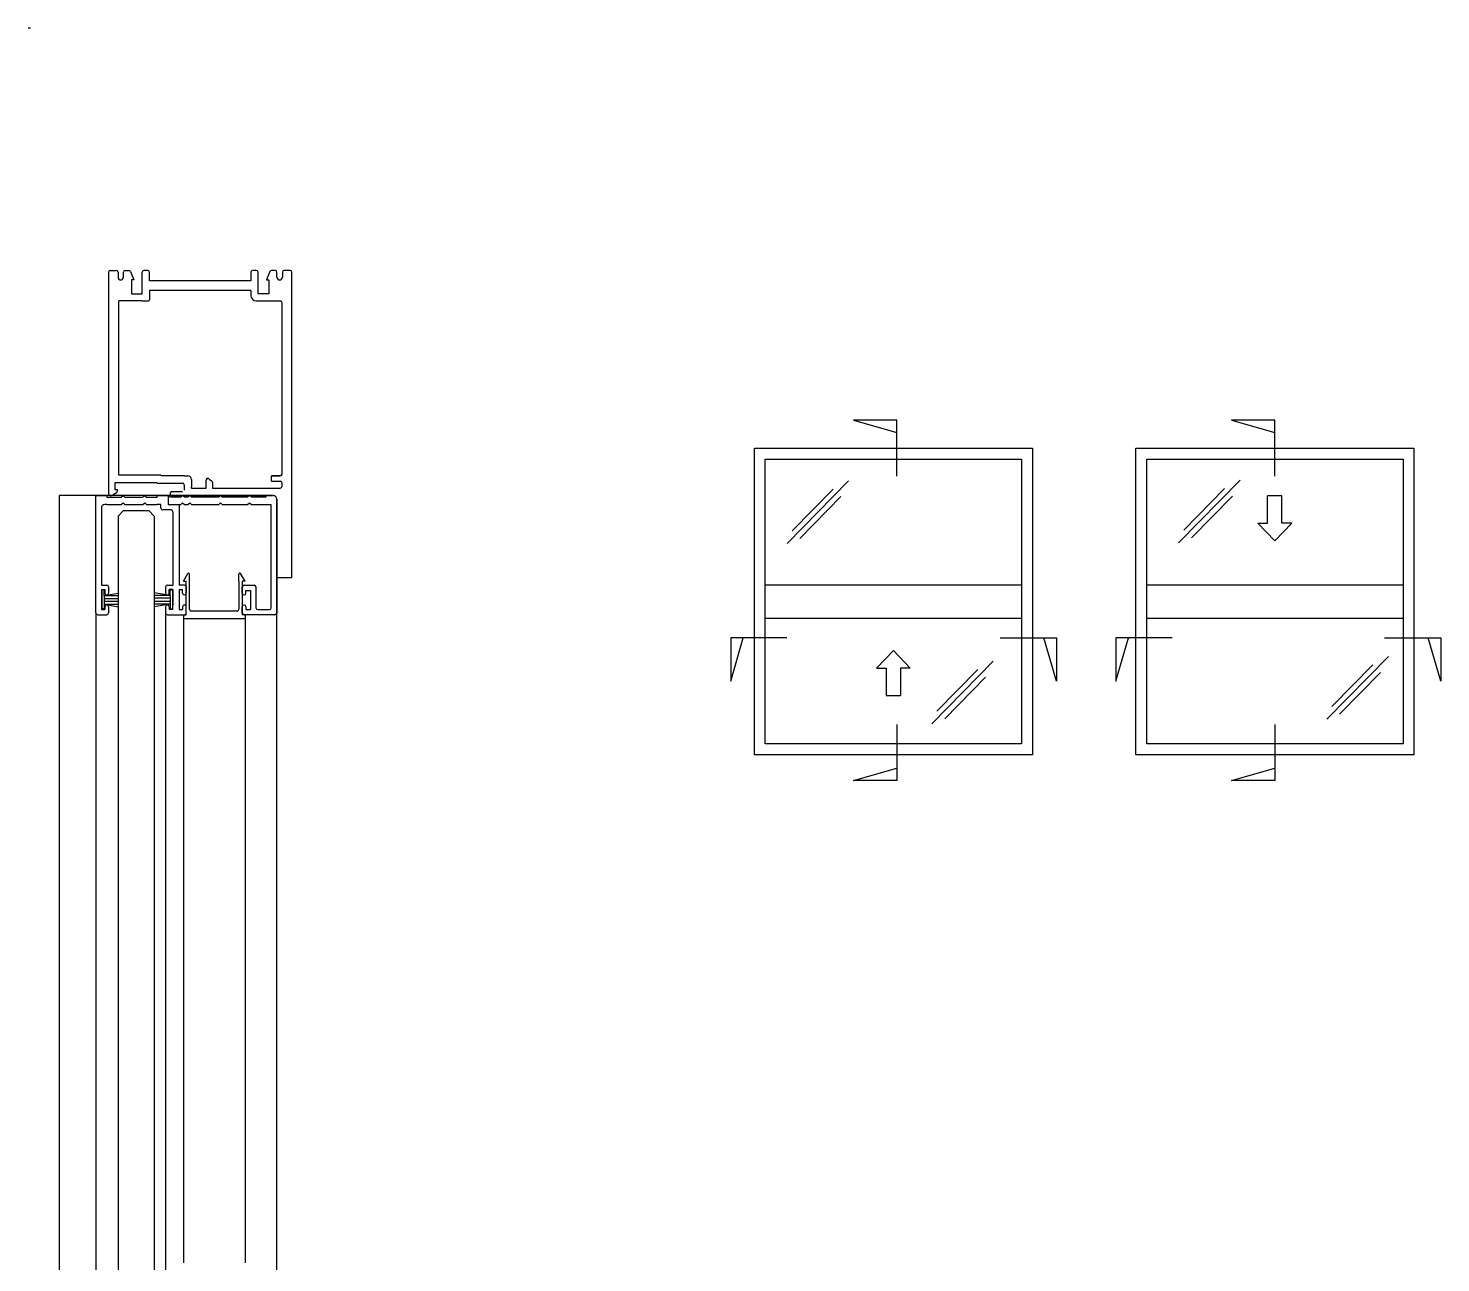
# Model space of a CAD drawing. Header units: millimetres. Extents: x -114 to 831, y -332 to 481.
# Drawn here: x -70.5 to 319.9, y 140.2 to 481.5 of the extents above; entities that cross this region are included whole.
import ezdxf

# ---------------------------------------------------------------- set-up
doc = ezdxf.new("R2010")
doc.units = ezdxf.units.MM
for name, color, linetype in [('frame', 22, 'Continuous'), ('glass', 170, 'Continuous'), ('guides', 94, 'Continuous'), ('layout', 18, 'Continuous'), ('seals', 111, 'Continuous')]:
    doc.layers.add(name, color=color, linetype=linetype)

msp = doc.modelspace()

# ---------------------------------------------------------------- linework, layer by layer
at = {"color": 7}
for p, q in [((-2.85, 352.32), (-62.01, 352.32)), ((-62.01, 352.32), (-62.01, -127.98))]:
    msp.add_line(p, q, dxfattribs=at)
msp.add_line((-1.86, -126.98), (-1.86, 351.33))
at = {"layer": 'frame', "color": 22}
for p, q in [((-48.36, 414.04), (-48.36, 352.82)), ((-47.86, 414.54), (-46.22, 414.54)), ((-45.72, 414.04), (-45.72, 412.65)), ((-44.22, 412.65), (-44.22, 414.04)), ((-43.72, 414.54), (-42.75, 414.54)), ((-42.29, 414.24), (-41.31, 411.93)), ((-39.03, 408.1), (-39.03, 414.04)), ((-37.53, 414.54), (-38.53, 414.54)), ((-37.03, 411.69), (-37.03, 414.04)), ((-8.99, 414.04), (-8.99, 411.69)), ((-7.49, 414.54), (-8.49, 414.54)), ((-6.99, 408.1), (-6.99, 414.04)), ((-3.73, 414.24), (-4.72, 411.93)), ((-2.3, 414.54), (-3.27, 414.54)), ((-1.8, 412.65), (-1.8, 414.04)), ((-0.3, 414.04), (-0.3, 412.65)), ((1.84, 414.54), (0.2, 414.54)), ((2.34, 329.54), (2.34, 414.04)), ((-42.03, 411.93), (-42.03, 408.1)), ((-41.31, 411.93), (-42.03, 411.93)), ((-8.99, 411.69), (-37.03, 411.69)), ((-4.72, 411.93), (-3.99, 411.93)), ((-3.99, 411.93), (-3.99, 408.1)), ((-45.46, 357.96), (-45.46, 406.1)), ((-39.03, 406.1), (-45.46, 406.1)), ((-42.03, 408.1), (-39.03, 408.1)), ((-39.03, 406.1), (-37.33, 406.1)), ((-37.03, 408.99), (-37.03, 406.4)), ((-8.99, 408.99), (-37.03, 408.99)), ((-8.99, 408.99), (-8.99, 407.6)), ((-7.49, 406.1), (-0.86, 406.1)), ((-3.99, 408.1), (-6.99, 408.1)), ((-0.36, 358.24), (-0.36, 405.6)), ((-46.55, 355.93), (-35.05, 355.93)), ((-46.55, 353.87), (-46.55, 355.93)), ((-33.87, 357.96), (-45.46, 357.96)), ((-35.05, 355.93), (-35.05, 355.93)), ((-35.05, 355.93), (-34.9, 355.73)), ((-34.9, 355.73), (-27.9, 355.74)), ((-33.68, 357.74), (-33.87, 357.96)), ((-27.4, 357.74), (-33.68, 357.74)), ((-27.4, 357.74), (-26.4, 357.74)), ((-25.4, 356.74), (-25.4, 354.74)), ((-21.4, 357.01), (-20.9, 357.01)), ((-21.4, 354.34), (-21.4, 356.51)), ((-20.47, 356.76), (-19.95, 356.46)), ((-19.59, 355.86), (-19.59, 354.34)), ((-3.36, 357.54), (-3.36, 356.44)), ((-3.16, 357.74), (-0.86, 357.74)), ((-0.86, 357.74), (-3.16, 357.74)), ((-3.16, 356.24), (-0.86, 356.24)), ((-0.36, 354.84), (-0.36, 355.74)), ((-47.86, 352.32), (-47.52, 352.32)), ((-47.23, 352.41), (-46.07, 353.22)), ((-45.91, 353.87), (-46.55, 353.87)), ((-27.9, 353.32), (-30.9, 353.32)), ((-30.9, 352.32), (-2.86, 352.32)), ((-27.4, 355.24), (-27.4, 353.82)), ((-25.4, 354.34), (-25.4, 354.74)), ((-25.4, 354.34), (-21.4, 354.34)), ((-19.59, 354.34), (-0.86, 354.34)), ((-1.86, 332.54), (-1.86, 351.32)), ((-1.86, 329.54), (-1.86, 332.54)), ((-0.36, 329.54), (-1.86, 329.54)), ((2.34, 329.54), (-0.36, 329.54))]:
    msp.add_line(p, q, dxfattribs=at)
for centre, radius, start, end in [((-47.86, 414.04), 0.5, 90, 180), ((-46.22, 414.04), 0.5, 0, 90), ((-43.72, 414.04), 0.5, 90, 180), ((-42.75, 414.04), 0.5, 23.0721, 90), ((-38.53, 414.04), 0.5, 90, 180), ((-37.53, 414.04), 0.5, 0, 90), ((-8.49, 414.04), 0.5, 90, 180), ((-7.49, 414.04), 0.5, 0, 90), ((-3.27, 414.04), 0.5, 90, 156.9279), ((-2.3, 414.04), 0.5, 0, 90), ((0.2, 414.04), 0.5, 90, 180), ((1.84, 414.04), 0.5, 0, 90), ((-44.97, 412.65), 0.75, 180, 0), ((-1.05, 412.65), 0.75, 180, 0), ((-37.33, 406.4), 0.3, 270, 0), ((-7.49, 407.6), 1.5, 180, 270), ((-0.86, 405.6), 0.5, 0, 90), ((-27.9, 355.24), 0.5, 0.0395, 90.0395), ((-26.4, 356.74), 1, 0, 90), ((-20.9, 356.51), 0.5, 30.7297, 180), ((-20.29, 355.86), 0.7, 0, 60.3649), ((-3.16, 357.54), 0.2, 90, 180), ((-3.16, 356.44), 0.2, 180, 270), ((-0.86, 358.24), 0.5, 270, 0), ((-0.86, 355.74), 0.5, 0, 90), ((-47.86, 352.82), 0.5, 180, 270), ((-47.52, 352.82), 0.5, 270, 304.6075), ((-46.35, 353.63), 0.5, 304.6075, 27.79), ((-30.9, 352.82), 0.5, 90, 270), ((-2.86, 351.32), 1, 0, 90), ((-0.86, 354.84), 0.5, 270, 0)]:
    msp.add_arc(centre, radius, start, end, dxfattribs=at)
at = {"layer": 'glass', "color": 160}
for p, q in [((-44.22, 348.13), (-45.71, 346.63)), ((-44.22, 348.13), (-43.48, 348.13)), ((-43.48, 348.13), (-37.21, 348.13)), ((-37.43, 348.13), (-37.21, 348.13)), ((-35.71, 346.63), (-37.21, 348.13)), ((-45.71, 346.63), (-45.72, 119.3)), ((-35.71, 346.63), (-35.72, 119.3))]:
    msp.add_line(p, q, dxfattribs=at)
at = {"layer": 'guides', "color": 94}
for p, q in [((-51.83, 319.84), (-51.83, 352.34)), ((-51.83, 352.34), (-48.83, 352.34)), ((-48.83, 352.34), (-48.83, 351.84)), ((-48.83, 351.84), (-44.83, 351.84)), ((-44.83, 351.84), (-44.34, 352.33)), ((-44.34, 352.33), (-43.85, 351.83)), ((-43.85, 351.83), (-38.85, 351.83)), ((-38.85, 351.83), (-38.36, 352.32)), ((-38.36, 352.32), (-37.86, 351.82)), ((-37.86, 351.82), (-34.86, 351.82)), ((-34.86, 351.82), (-34.86, 352.32)), ((-34.86, 352.32), (-31.86, 352.32)), ((-31.34, 351.84), (-31.86, 352.32)), ((-31.86, 352.32), (-31.86, 349.82)), ((-31.86, 352.32), (-31.86, 350.32)), ((-28.34, 351.84), (-31.34, 351.84)), ((-27.86, 352.32), (-28.34, 351.84)), ((-27.38, 351.84), (-27.86, 352.32)), ((-26.38, 351.84), (-27.38, 351.84)), ((-25.86, 352.32), (-26.38, 351.84)), ((-25.38, 351.82), (-25.86, 352.32)), ((-17.88, 351.82), (-25.38, 351.82)), ((-17.36, 352.32), (-17.88, 351.82)), ((-16.89, 351.82), (-17.36, 352.32)), ((-9.89, 351.82), (-16.89, 351.82)), ((-9.36, 352.32), (-9.89, 351.82)), ((-8.86, 351.82), (-9.36, 352.32)), ((-4.86, 351.82), (-8.86, 351.82)), ((-2.85, 352.32), (-4.86, 352.32)), ((-4.86, 352.32), (-4.86, 351.82)), ((-50.33, 348.84), (-50.33, 327.53)), ((-48.83, 349.84), (-49.33, 349.84)), ((-48.83, 349.84), (-44.83, 349.84)), ((-44.83, 349.84), (-44.33, 350.32)), ((-44.33, 350.32), (-43.85, 349.83)), ((-43.85, 349.83), (-38.85, 349.83)), ((-38.85, 349.83), (-38.35, 350.31)), ((-38.35, 350.31), (-37.86, 349.82)), ((-37.86, 349.82), (-34.86, 349.82)), ((-33.86, 349.79), (-34.86, 349.82)), ((-33.86, 348.83), (-33.86, 349.79)), ((-31.86, 348.32), (-33.37, 348.33)), ((-31.86, 349.82), (-28.36, 349.82)), ((-31.06, 348.32), (-31.86, 348.32)), ((-30.56, 347.82), (-30.56, 329.32)), ((-28.86, 349.82), (-28.86, 329.32)), ((-28.36, 349.82), (-27.86, 350.32)), ((-27.86, 350.32), (-27.38, 349.82)), ((-27.38, 349.82), (-26.38, 349.82)), ((-26.38, 349.82), (-25.86, 350.32)), ((-25.86, 350.32), (-25.38, 349.82)), ((-25.38, 349.82), (-17.88, 349.82)), ((-17.88, 349.82), (-17.36, 350.32)), ((-17.36, 350.32), (-16.89, 349.82)), ((-16.89, 349.82), (-9.89, 349.82)), ((-9.89, 349.82), (-9.36, 350.32)), ((-9.36, 350.32), (-8.86, 349.82)), ((-8.86, 349.82), (-3.36, 349.82)), ((-3.36, 321.28), (-3.36, 349.82)), ((-1.86, 351.33), (-1.86, 319.82)), ((-1.86, 349.82), (-1.86, 350.32)), ((-30.56, 329.32), (-30.56, 327.53)), ((-28.86, 329.32), (-28.86, 327.52)), ((-27.59, 328.58), (-26.41, 330.71)), ((-27.59, 328.58), (-26.86, 328.58)), ((-26.86, 319.34), (-26.86, 328.58)), ((-25.96, 329.52), (-25.96, 330.6)), ((-25.96, 320.84), (-25.96, 329.52)), ((-12.28, 328.59), (-12.28, 330.6)), ((-12.28, 328.59), (-12.28, 320.84)), ((-10.62, 328.59), (-11.83, 330.72)), ((-10.62, 328.59), (-11.37, 328.59)), ((-11.37, 328.59), (-11.37, 319.34)), ((-50.31, 327.53), (-50.33, 327.53)), ((-50.33, 327.53), (-48.83, 327.53)), ((-50.31, 326.33), (-50.33, 326.33)), ((-50.33, 326.33), (-50.33, 320.79)), ((-50.33, 326.33), (-49.33, 326.33)), ((-49.33, 326.33), (-49.33, 325.33)), ((-48.33, 327.03), (-48.33, 325.33)), ((-48.33, 324.83), (-48.33, 324.83)), ((-32.56, 327.03), (-32.56, 325.33)), ((-32.06, 327.53), (-30.56, 327.53)), ((-31.56, 325.33), (-31.56, 326.33)), ((-30.56, 326.33), (-31.56, 326.33)), ((-30.56, 326.33), (-30.56, 322.04)), ((-27.36, 327.52), (-28.86, 327.52)), ((-28.86, 326.33), (-28.86, 320.82)), ((-28.86, 326.33), (-27.86, 326.33)), ((-27.86, 325.33), (-27.86, 326.33)), ((-26.86, 327.02), (-26.86, 325.33)), ((-11.36, 325.31), (-11.36, 327.01)), ((-10.86, 327.51), (-8.11, 327.51)), ((-10.36, 325.31), (-10.36, 326.06)), ((-10.36, 326.06), (-9.11, 326.06)), ((-9.11, 326.06), (-9.11, 320.78)), ((-7.61, 327.01), (-7.61, 321.28)), ((-50.33, 320.79), (-50.33, 320.79)), ((-50.33, 320.79), (-49.33, 320.79)), ((-49.33, 321.54), (-49.33, 320.79)), ((-48.33, 321.54), (-48.33, 319.84)), ((-32.56, 321.54), (-32.56, 319.84)), ((-32.06, 322.04), (-32.06, 322.04)), ((-31.56, 322.04), (-31.56, 322.04)), ((-31.56, 321.54), (-31.56, 320.81)), ((-30.56, 320.81), (-31.56, 320.81)), ((-30.56, 322.04), (-30.56, 321.98)), ((-30.56, 320.81), (-30.56, 321.98)), ((-28.86, 320.82), (-27.86, 320.82)), ((-27.86, 321.55), (-27.86, 320.82)), ((-26.86, 319.84), (-26.86, 321.55)), ((-12.78, 320.34), (-25.46, 320.34)), ((-11.36, 319.82), (-11.36, 321.53)), ((-10.36, 321.53), (-10.36, 320.78)), ((-10.36, 320.78), (-9.11, 320.78)), ((-9.11, 320.78), (-9.11, 320.78)), ((-7.11, 320.78), (-3.86, 320.78)), ((-51.83, 319.84), (-51.83, -127.97)), ((-51.33, 319.34), (-50.33, 319.34)), ((-50.33, 319.34), (-48.83, 319.34)), ((-32.56, 319.84), (-32.56, -125.91)), ((-32.06, 319.34), (-27.36, 319.34)), ((-27.61, 319.34), (-26.86, 319.34)), ((-27.61, 319.34), (-27.61, 318.34)), ((-27.61, 318.34), (-10.62, 318.34)), ((-27.61, 318.34), (-27.61, 140.2)), ((-10.62, 319.34), (-11.37, 319.34)), ((-2.36, 319.32), (-10.86, 319.32)), ((-10.62, 319.34), (-10.62, 318.34)), ((-10.62, 318.34), (-10.62, 140.2))]:
    msp.add_line(p, q, dxfattribs=at)
for centre, radius, start, end in [((-49.33, 348.84), 1, 90, 180), ((-33.36, 348.83), 0.5, 180, 269.9275), ((-31.06, 347.82), 0.5, 0, 90), ((-26.2, 330.6), 0.24, 0, 150.9864), ((-12.04, 330.6), 0.24, 29.6435, 180), ((-48.83, 325.33), 0.5, 180, 0), ((-48.83, 327.03), 0.5, 0, 90), ((-32.06, 327.03), 0.5, 90, 180), ((-32.06, 325.33), 0.5, 180, 0), ((-27.36, 325.33), 0.5, 180, 0), ((-27.36, 327.02), 0.5, 0, 90), ((-10.86, 327.01), 0.5, 90, 180), ((-10.86, 325.31), 0.5, 180, 0), ((-8.11, 327.01), 0.5, 0, 90), ((-48.83, 321.54), 0.5, 0, 180), ((-32.06, 321.54), 0.5, 90, 180), ((-32.06, 321.54), 0.5, 0, 90), ((-27.36, 321.55), 0.5, 0, 180), ((-25.46, 320.84), 0.5, 180, 270), ((-12.78, 320.84), 0.5, 270, 0), ((-10.86, 321.53), 0.5, 0, 180), ((-7.11, 321.28), 0.5, 180, 270), ((-3.86, 321.28), 0.5, 270, 0), ((-51.33, 319.84), 0.5, 180, 270), ((-48.83, 319.84), 0.5, 270, 0), ((-32.06, 319.84), 0.5, 180, 270), ((-27.36, 319.84), 0.5, 270, 0), ((-10.86, 319.82), 0.5, 180, 270), ((-2.36, 319.82), 0.5, 270, 0)]:
    msp.add_arc(centre, radius, start, end, dxfattribs=at)
at = {"layer": 'layout', "color": 18}
for p, q in [((169.58, 373.14), (157.57, 373.14)), ((157.57, 373.14), (169.58, 369.7)), ((169.58, 357.62), (169.58, 373.14)), ((169.58, 369.7), (169.58, 373.14)), ((274.11, 373.14), (262.1, 373.14)), ((262.1, 373.14), (274.11, 369.7)), ((274.11, 357.62), (274.11, 373.14)), ((274.11, 369.7), (274.11, 373.14)), ((139.22, 339.02), (156.23, 356.36)), ((247.48, 339.19), (264.49, 356.52)), ((151.93, 354.09), (140.63, 342.56)), ((154.08, 351.99), (142.77, 340.46)), ((260.19, 354.25), (248.89, 342.72)), ((262.34, 352.15), (251.03, 340.62)), ((272.08, 344.61), (272.08, 352.21)), ((276.04, 352.21), (272.08, 352.21)), ((276.04, 344.61), (276.04, 352.21)), ((274.06, 339.73), (269.38, 344.61)), ((269.38, 344.61), (272.08, 344.61)), ((274.06, 339.73), (278.75, 344.61)), ((278.75, 344.61), (276.04, 344.61)), ((133.22, 327.62), (204.07, 327.62)), ((238.66, 327.62), (309.52, 327.62)), ((133.22, 318.38), (204.07, 318.38)), ((238.66, 318.38), (309.52, 318.38)), ((139.19, 312.98), (123.66, 312.98)), ((123.66, 312.98), (123.66, 300.98)), ((123.66, 300.98), (127.1, 312.98)), ((127.1, 312.98), (123.66, 312.98)), ((198.15, 312.98), (213.67, 312.98)), ((213.67, 300.98), (210.23, 312.98)), ((210.23, 312.98), (213.67, 312.98)), ((213.67, 312.98), (213.67, 300.98)), ((245.67, 312.98), (230.15, 312.98)), ((230.15, 312.98), (230.15, 300.98)), ((230.15, 300.98), (233.59, 312.98)), ((233.59, 312.98), (230.15, 312.98)), ((304.41, 312.98), (319.94, 312.98)), ((319.94, 300.98), (316.5, 312.98)), ((316.5, 312.98), (319.94, 312.98)), ((319.94, 312.98), (319.94, 300.98)), ((168.62, 309.45), (163.94, 304.57)), ((168.62, 309.45), (173.3, 304.57)), ((163.94, 304.57), (166.64, 304.57)), ((166.64, 304.57), (166.64, 296.98)), ((173.3, 304.57), (170.6, 304.57)), ((170.6, 304.57), (170.6, 296.98)), ((179.24, 289.15), (196.25, 306.49)), ((288.44, 290.45), (305.45, 307.78)), ((301.16, 305.51), (289.85, 293.98)), ((191.96, 304.22), (180.65, 292.68)), ((194.1, 302.12), (182.8, 290.58)), ((303.3, 303.41), (291.99, 291.88)), ((166.64, 296.98), (170.6, 296.98)), ((169.58, 288.99), (169.58, 273.47)), ((274.11, 288.99), (274.11, 273.47)), ((157.57, 273.47), (169.58, 276.91)), ((169.58, 273.47), (157.57, 273.47)), ((169.58, 276.91), (169.58, 273.47)), ((262.1, 273.47), (274.11, 276.91)), ((274.11, 273.47), (262.1, 273.47)), ((274.11, 276.91), (274.11, 273.47))]:
    msp.add_line(p, q, dxfattribs=at)
for points in [[(130.22, 365.38), (207.07, 365.38), (207.07, 280.62), (130.22, 280.62)], [(235.66, 365.38), (312.52, 365.38), (312.52, 280.62), (235.66, 280.62)], [(133.22, 362.38), (204.07, 362.38), (204.07, 283.62), (133.22, 283.62)], [(238.66, 362.38), (309.52, 362.38), (309.52, 283.62), (238.66, 283.62)]]:
    msp.add_lwpolyline(points, close=True, dxfattribs=at)
at = {"layer": 'seals', "color": 177}
for p, q in [((-69.89, 481.48), (-70.54, 481.48)), ((-49.53, 326.19), (-50.19, 326.19)), ((-50.19, 326.19), (-50.19, 320.93)), ((-49.53, 324.68), (-49.53, 326.19)), ((-49.53, 324.68), (-45.71, 325.27)), ((-49.53, 324.68), (-45.71, 324.68)), ((-49.53, 324.68), (-49.53, 320.93)), ((-31.34, 324.7), (-35.71, 325.37)), ((-31.34, 324.7), (-35.71, 324.7)), ((-31.34, 324.7), (-31.34, 326.2)), ((-31.34, 326.2), (-30.69, 326.2)), ((-31.34, 324.7), (-31.34, 320.94)), ((-30.69, 326.2), (-30.69, 320.94)), ((-49.53, 320.93), (-50.19, 320.93)), ((-49.53, 323.87), (-45.71, 323.87)), ((-45.71, 323.04), (-49.53, 323.04)), ((-49.53, 322.22), (-45.71, 321.57)), ((-49.53, 322.22), (-45.71, 322.22)), ((-31.34, 323.88), (-35.71, 323.88)), ((-35.71, 323.06), (-31.34, 323.06)), ((-31.35, 322.23), (-35.71, 322.24)), ((-31.35, 322.23), (-35.71, 321.49)), ((-31.34, 320.94), (-30.69, 320.94))]:
    msp.add_line(p, q, dxfattribs=at)
at = {"layer": 'seals', "color": 253}
msp.add_line((-45.71, 325.29), (-45.71, 320.88), dxfattribs=at)

doc.saveas('drawing.dxf')
